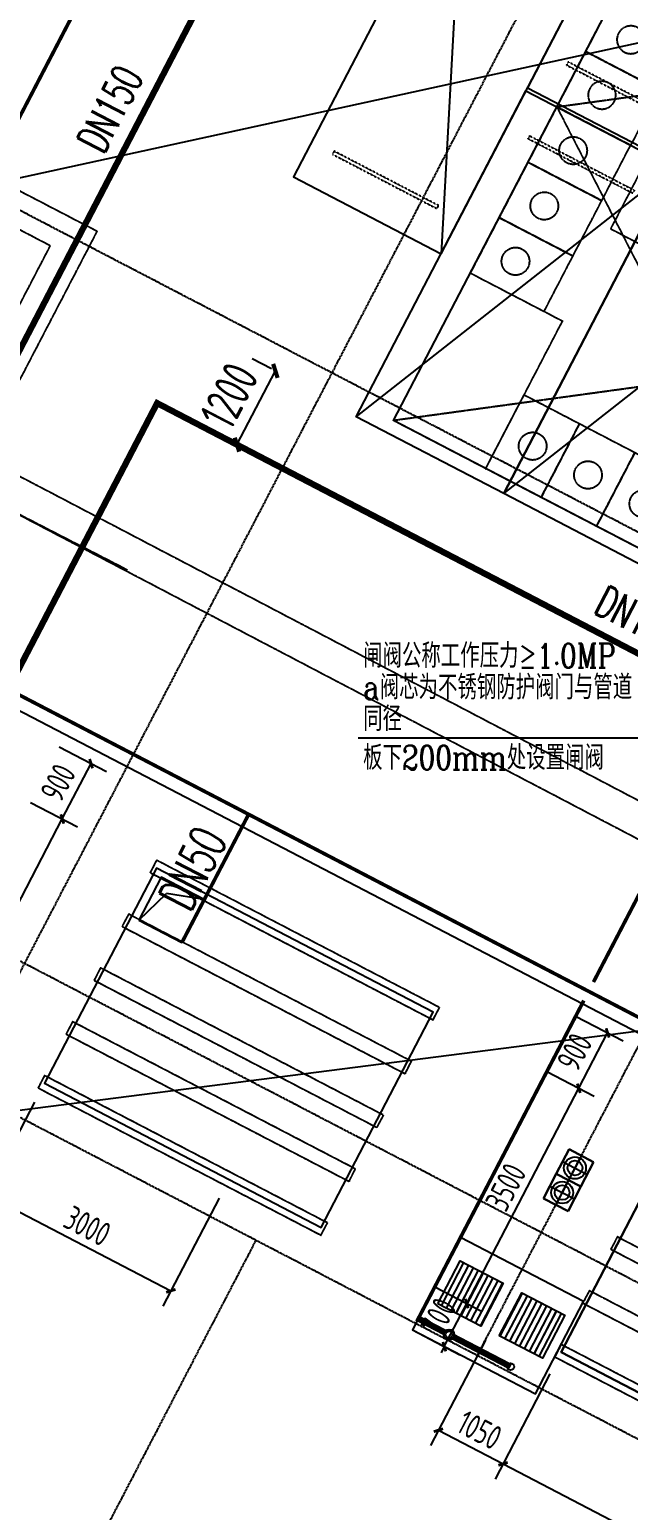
# Model space of a CAD drawing. Extents: x -1466470 to 922624, y -511729 to 590125.
# Drawn here: x -257707 to -249073, y 194625 to 215976 of the extents above; entities that cross this region are included whole.
import ezdxf
from ezdxf.xclip import XClip

# ---------------------------------------------------------------- set-up
doc = ezdxf.new("R2010")
doc.units = 0
doc.header["$LTSCALE"] = 10
doc.header["$MEASUREMENT"] = 0
doc.header["$XCLIPFRAME"] = 2
for name, pattern in [('DASH', [0.35, 0.25, -0.1]), ('X-104 B2平面$0$DOTE', [2.42, 2, -0.2, 0.02, -0.2]), ('X-104 B2平面$1$DASH', [0.35, 0.25, -0.1])]:
    doc.linetypes.add(name, pattern=pattern)
for name, color, linetype, plot in [('104-13 B2核心筒$0$04-不打印_辅助线', 165, 'Continuous', False), ('X-104 B2平面$0$04-不打印_辅助线', 165, 'Continuous', False), ('X-104 B2平面$1$DIM_MODI', 6, 'Continuous', False)]:
    doc.layers.add(name, color=color, linetype=linetype, plot=plot)
for name, color, linetype in [('PIPE-中水', 122, 'TG_Z'), ('PIPE-压力废', 31, 'TG_YF'), ('PIPE-消防', 1, 'Continuous'), ('PIPE-给水', 3, 'TG_J'), ('TEXT_消防', 7, 'Continuous'), ('TEXT_给水', 7, 'Continuous'), ('TWT_DASH', 8, 'DASH'), ('TWT_DIM', 3, 'Continuous'), ('TWT_LEAD', 3, 'Continuous'), ('TWT_水泵', 7, 'Continuous'), ('TWT_水箱', 7, 'Continuous'), ('VPIPE-压力废', 31, 'Continuous'), ('X-104 B2平面$0$$0$A-TECH_结构', 21, 'Continuous'), ('X-104 B2平面$0$A-I_车位', 9, 'Continuous'), ('X-104 B2平面$0$A-O_防水层', 222, 'Continuous'), ('X-104 B2平面$0$A_AXIS-轴线', 9, 'X-104 B2平面$0$DOTE'), ('X-104 B2平面$0$SURFACE', 6, 'Continuous'), ('X-104 B2平面$0$抗爆隔墙', 151, 'Continuous'), ('X-104 B2平面$0$集水坑&', 6, 'Continuous'), ('X-104 B2平面$1$集水坑&', 7, 'Continuous')]:
    doc.layers.add(name, color=color, linetype=linetype)
doc.styles.add('_TCH_DIM_T3', font='ROS1', dxfattribs={"width": 0.8, "bigfont": 'JD'})
doc.styles.add('_TWT_PIPEDN', font='SIMPLEX', dxfattribs={"width": 0.8, "height": 3.5, "bigfont": 'HZTXT'})
doc.styles.add('_TWT_SERIAL', font='COMPLEX', dxfattribs={"width": 0.8, "height": 3.5, "bigfont": 'HZTXT'})
doc.styles.add('TG_LINETYPE', font='romans2.shx', dxfattribs={"width": 0.8, "height": 3, "bigfont": 'hzdf2.shx'})
doc.linetypes.add('TG_J', pattern='A,2,-0.3,["J",TG_LINETYPE,S=0.1,R=0,X=-0.23,Y=-0.15],0', length=2.3)
doc.linetypes.add('TG_XH', pattern='A,5,-0.6,["XH",TG_LINETYPE,S=0.1,R=0,X=-0.52,Y=-0.15],0', length=5.6)
doc.linetypes.add('TG_YF', pattern='A,2,-0.6,["YF",TG_LINETYPE,S=0.1,R=0,X=-0.52,Y=-0.15],0', length=2.6)
doc.linetypes.add('TG_Z', pattern='A,2,-0.3,["Z",TG_LINETYPE,S=0.1,R=0,X=-0.23,Y=-0.15],0', length=2.3)
doc.dimstyles.new('_TWT_ARCH&&100', dxfattribs={"dimtxt": 350, "dimasz": 100, "dimexe": 250, "dimexo": 300, "dimgap": 100, "dimtad": 1, "dimdec": 0, "dimzin": 0, "dimdsep": 46, "dimtxsty": '_TCH_DIM_T3', "dimblk": 'ARCHTICK', "dimcen": 0.09, "dimclrt": 7, "dimazin": 2, "dimtfac": 1, "dimtdec": 0, "dimtix": 1, "dimtmove": 2, "dimatfit": 3, "dimfxl": 1, "dimtolj": 1, "dimtzin": 0, "dimarcsym": 0})
doc.dimstyles.new('_TWT_ARCH&&150', dxfattribs={"dimtxt": 525, "dimasz": 150, "dimexe": 375, "dimexo": 450, "dimgap": 150, "dimtad": 1, "dimdec": 0, "dimzin": 0, "dimdsep": 46, "dimtxsty": '_TCH_DIM_T3', "dimblk": 'ARCHTICK', "dimcen": 0.09, "dimclrt": 7, "dimazin": 2, "dimtfac": 1, "dimtdec": 0, "dimtix": 1, "dimtmove": 2, "dimatfit": 3, "dimfxl": 1, "dimtolj": 1, "dimtzin": 0, "dimarcsym": 0})
pattern_1 = [(180, (350, -250), (-7e-15, -79.375), [])]

# ---------------------------------------------------------------- blocks, each defined once
blk = doc.blocks.new('X-104 B2平面$0$jgfd')
blk.add_lwpolyline([(5300, -1200), (0, -1200), (0, 1200), (5300, 1200), (5300, -1200), (0, 1200)])
at = {"linetype": 'X-104 B2平面$1$DASH', "ltscale": 0.001}
blk.add_lwpolyline([(550, -850), (550, 850), (600, 850), (600, -850)], close=True, dxfattribs=at)
blk = doc.blocks.new('104 轴线')
for p, q in [((-198946, 122066), (-169588, 178462)), ((-191495, 118187), (-162137, 174584)), ((-122274, 95231), (-258164, 165971)), ((-126707, 86715), (-262597, 157455)), ((-127630, 84941), (-263520, 155681)), ((-194688, 119850), (-203482, 102956))]:
    blk.add_line(p, q)
blk = doc.blocks.new('104-13 B2核心筒')
at = {"layer": '104-13 B2核心筒$0$04-不打印_辅助线'}
ref = blk.add_blockref('104 轴线', (287656, 163437), dxfattribs=dict(at, rotation=57.54087654753766))
XClip(ref).set_block_clipping_path([(-309787.1235870313, 156236.3262284864), (-264650.8410785095, 85274.8859858383), (-219747.6862062201, 113836.3339625026), (-264883.9687147418, 184797.7742051506)])
blk = doc.blocks.new('X-104 B2平面$1$12ddddddj')
at = {"layer": 'X-104 B2平面$1$集水坑&', "linetype": 'Continuous'}
h = blk.add_hatch(dxfattribs=at)
h.set_pattern_fill('ANSI31', color=256, scale=50, angle=135)
h.set_pattern_definition(pattern_1)
h.paths.add_polyline_path([(3014056, 294593), (3014756, 294593), (3014756, 293893), (3014056, 293893)])
h.paths.add_polyline_path([(3014056, 293593), (3014756, 293593), (3014756, 292893), (3014056, 292893)])
for points in [[(3015056, 294743), (3013556, 294743), (3013556, 292743), (3015056, 292743)], [(3014056, 294593), (3014756, 294593), (3014756, 293893), (3014056, 293893)], [(3014056, 293593), (3014756, 293593), (3014756, 292893), (3014056, 292893)]]:
    blk.add_lwpolyline(points, close=True, dxfattribs=at)
for centre in [(3013736, 294243), (3013736, 293243)]:
    blk.add_circle(centre, 50, dxfattribs=at)
blk = doc.blocks.new('X-104 B2平面$0$A$C3A6E53F0')
at = {"color": 6, "linetype": 'X-104 B2平面$1$DASH'}
for p, q in [((0, 5100), (7200, 0)), ((7200, 5100), (0, 0)), ((0, 2400), (1500, 2400)), ((1500, -5), (1500, 2400))]:
    blk.add_line(p, q, dxfattribs=at)
for points in [[(0, 5100), (7200, 5100), (7200, 0), (0, 0)], [(0, 4200), (1200, 4200), (1200, 5100), (0, 5100)], [(1500, 5100), (1500, 3900), (2400, 3900), (2400, 5100)], [(2400, 5100), (2400, 3900), (3300, 3900), (3300, 5100)], [(3300, 5100), (3300, 3900), (4200, 3900), (4200, 5100)], [(4200, 5100), (4200, 3900), (5100, 3900), (5100, 5100)], [(5100, 5100), (5100, 3900), (6000, 3900), (6000, 5100)], [(0, 3300), (1200, 3300), (1200, 4200), (0, 4200)], [(7200, 3000), (6000, 3000), (6000, 3900), (7200, 3900)], [(0, 2400), (1200, 2400), (1200, 3300), (0, 3300)], [(7200, 2100), (6000, 2100), (6000, 3000), (7200, 3000)], [(7200, 1200), (6000, 1200), (6000, 2100), (7200, 2100)], [(1500, 0), (1500, 1200), (2400, 1200), (2400, 0)], [(2400, 0), (2400, 1200), (3300, 1200), (3300, 0)], [(3300, 0), (3300, 1200), (4200, 1200), (4200, 0)], [(4200, 0), (4200, 1200), (5100, 1200), (5100, 0)], [(5100, 0), (5100, 1200), (6000, 1200), (6000, 0)]]:
    blk.add_lwpolyline(points, close=True, dxfattribs=at)
for centre in [(500, 4650), (1950, 4500), (2850, 4500), (3750, 4500), (4650, 4500), (5550, 4500), (500, 3750), (6700, 3450), (500, 2850), (6700, 2550), (6700, 1650), (1950, 600), (2850, 600), (3750, 600), (4650, 600), (5550, 600)]:
    blk.add_circle(centre, 200, dxfattribs=at)
blk = doc.blocks.new('X-104 B2平面')
at = {"layer": 'X-104 B2平面$0$$0$A-TECH_结构', "linetype": 'X-104 B2平面$1$DASH'}
for points in [[(-65939, 209842), (-61858, 207718), (-61766, 207895), (-65846, 210019)], [(-66343, 209065), (-62262, 206941), (-62170, 207119), (-66250, 209243)], [(-66747, 208289), (-62666, 206165), (-62574, 206343), (-66654, 208467)], [(-67151, 207513), (-63070, 205389), (-62978, 205567), (-67058, 207691)], [(-67555, 206737), (-63474, 204613), (-63382, 204790), (-67462, 206914)], [(-59296, 204411), (-53441, 201363), (-53349, 201541), (-59203, 204588)], [(-59700, 203635), (-53845, 200587), (-53753, 200765), (-59607, 203812)], [(-60104, 202859), (-54249, 199811), (-54157, 199988), (-60011, 203036)]]:
    blk.add_lwpolyline(points, close=True, dxfattribs=at)
at = {"layer": 'X-104 B2平面$0$04-不打印_辅助线'}
blk.add_lwpolyline([(-55393, 257170), (-58879, 250472), (-54178, 248025), (-56071, 244389), (-55539, 244111), (-55724, 243757), (-60957, 246481), (-63150, 242268), (-62441, 241899), (-64055, 238797), (-60064, 236719), (-64314, 228556), (-65910, 229387), (-67088, 227125), (-65491, 226294), (-67061, 223278), (-68658, 224110), (-73367, 215062), (-51059, 203449), (-53507, 198747)], dxfattribs=at)
blk.add_lwpolyline([(-57720, 225406), (-51334, 222081), (-56044, 213034), (-62430, 216358)], close=True, dxfattribs=at)
at = {"layer": 'X-104 B2平面$0$A-O_防水层'}
blk.add_lwpolyline([(-65848, 209907), (-67464, 206803), (-63473, 204725), (-61856, 207829), (-65848, 209907)], dxfattribs=at)
blk.add_lwpolyline([(-58397, 206029), (-52631, 203027), (-54248, 199923), (-60013, 202924)], close=True, dxfattribs=at)
at = {"layer": 'X-104 B2平面$0$抗爆隔墙', "linetype": 'X-104 B2平面$1$DASH'}
blk.add_lwpolyline([(-66267, 214203), (-69064, 215640), (-67378, 218878), (-70572, 220540), (-70341, 220984), (-66704, 219091), (-68389, 215855), (-57671, 210240), (-56247, 212974), (-55804, 212743), (-57460, 209565), (-68090, 215134)], dxfattribs=at)
at = {"layer": 'X-104 B2平面$1$DIM_MODI'}
blk.add_line((-217626, 187186), (-43166, 209580), dxfattribs=at)
blk.add_lwpolyline([(-33745, 227288), (-220712, 186513), (-292305, 186513)], dxfattribs=at)
at = {"rotation": 302.4591234524622}
blk.add_blockref('104-13 B2核心筒', (-162014, 239690), dxfattribs=at)
at = {"layer": 'X-104 B2平面$0$A-I_车位', "xscale": -1, "rotation": 242.5000000001245}
for p in [(-59434, 220604), (-62809, 219318)]:
    blk.add_blockref('X-104 B2平面$0$jgfd', p, dxfattribs=at)
at = {"layer": 'X-104 B2平面$0$A-I_车位', "rotation": 242.5000000001566}
for p in [(-59457, 220560), (-57328, 219452)]:
    blk.add_blockref('X-104 B2平面$0$jgfd', p, dxfattribs=at)
at = {"layer": 'X-104 B2平面$0$A_AXIS-轴线', "rotation": 7.045863037328646e-07}
blk.add_blockref('104 轴线', (130274, 84690), dxfattribs=at)
at = {"layer": 'X-104 B2平面$0$SURFACE', "xscale": -1, "rotation": 152.499972250772}
blk.add_blockref('X-104 B2平面$0$A$C3A6E53F0', (-57720, 225406), dxfattribs=at)
at = {"layer": 'X-104 B2平面$0$SURFACE', "rotation": 332.5000277507691}
blk.add_blockref('X-104 B2平面$0$A$C3A6E53F0', (-62430, 216358), dxfattribs=at)
at = {"layer": 'X-104 B2平面$1$集水坑&', "linetype": 'Continuous', "rotation": 62.50013025319848}
blk.add_blockref('X-104 B2平面$1$12ddddddj', (-1192214, -2605907), dxfattribs=at)
blk = doc.blocks.new('X-104 B2平面$0$12ddddddj')
at = {"layer": 'X-104 B2平面$0$集水坑&', "linetype": 'Continuous'}
h = blk.add_hatch(dxfattribs=at)
h.set_pattern_fill('ANSI31', color=256, scale=50, angle=135)
h.set_pattern_definition(pattern_1)
h.paths.add_polyline_path([(3014056, 294593), (3014756, 294593), (3014756, 293893), (3014056, 293893)])
h.paths.add_polyline_path([(3014056, 293593), (3014756, 293593), (3014756, 292893), (3014056, 292893)])
for points in [[(3015056, 294743), (3013556, 294743), (3013556, 292743), (3015056, 292743)], [(3014056, 294593), (3014756, 294593), (3014756, 293893), (3014056, 293893)], [(3014056, 293593), (3014756, 293593), (3014756, 292893), (3014056, 292893)]]:
    blk.add_lwpolyline(points, close=True, dxfattribs=at)
for centre in [(3013736, 294243), (3013736, 293243)]:
    blk.add_circle(centre, 50, dxfattribs=at)
blk = doc.blocks.new('_ArchTick')
at = {"color": 0, "linetype": 'ByBlock', "const_width": 0.4}
blk.add_lwpolyline([(-0.5, -0.5), (0.5, 0.5)], dxfattribs=at)
blk = doc.blocks.new('*D68')
at = {"layer": 'Defpoints', "color": 0, "transparency": 16777216}
for p in [(-257547, 205771), (-256820, 205392), (-257962, 204973)]:
    blk.add_point(p, dxfattribs=at)
at = {"layer": 'TWT_DIM', "color": 0, "lineweight": -2, "transparency": 16777216}
for p, q in [((-257281, 205632), (-256598, 205277)), ((-257235, 204594), (-256820, 205392)), ((-257696, 204834), (-257014, 204479))]:
    blk.add_line(p, q, dxfattribs=at)
at = {"layer": 'TWT_DIM', "color": 0, "lineweight": -2, "transparency": 16777216, "xscale": 100, "yscale": 100, "zscale": 100}
for p, rotation in [((-256820, 205392), 62.50000000011556), ((-257235, 204594), 242.5000000001155)]:
    blk.add_blockref('_ArchTick', p, dxfattribs=dict(at, rotation=rotation))
at = {"layer": 'TWT_DIM', "color": 7, "transparency": 16777216, "insert": (-257297, 205118), "char_height": 350, "attachment_point": 5, "rotation": 62.5, "style": '_TCH_DIM_T3'}
blk.add_mtext('\\A1;900', dxfattribs=at)
blk = doc.blocks.new('*D69')
at = {"layer": 'Defpoints', "color": 0, "transparency": 16777216}
for p in [(-257962, 204973), (-257235, 204594), (-259579, 201868)]:
    blk.add_point(p, dxfattribs=at)
at = {"layer": 'TWT_DIM', "color": 0, "lineweight": -2, "transparency": 16777216}
for p, q in [((-257696, 204834), (-257014, 204479)), ((-258851, 201490), (-257235, 204594)), ((-259312, 201730), (-258630, 201374))]:
    blk.add_line(p, q, dxfattribs=at)
at = {"layer": 'TWT_DIM', "color": 0, "lineweight": -2, "transparency": 16777216, "xscale": 100, "yscale": 100, "zscale": 100}
for p, rotation in [((-257235, 204594), 62.5000000001155), ((-258851, 201490), 242.5000000001155)]:
    blk.add_blockref('_ArchTick', p, dxfattribs=dict(at, rotation=rotation))
at = {"layer": 'TWT_DIM', "color": 7, "transparency": 16777216, "insert": (-258287, 203169), "char_height": 350, "attachment_point": 5, "rotation": 62.5, "style": '_TCH_DIM_T3'}
blk.add_mtext('\\A1;3500', dxfattribs=at)
blk = doc.blocks.new('*D77')
at = {"layer": 'Defpoints', "color": 0, "transparency": 16777216}
for p in [(-257497, 200778), (-254836, 199393), (-255670, 197790)]:
    blk.add_point(p, dxfattribs=at)
at = {"layer": 'TWT_DIM', "color": 0, "lineweight": -2, "transparency": 16777216}
for p, q in [((-257635, 200512), (-258447, 198953)), ((-258331, 199175), (-255670, 197790)), ((-254974, 199127), (-255786, 197568))]:
    blk.add_line(p, q, dxfattribs=at)
at = {"layer": 'TWT_DIM', "color": 0, "lineweight": -2, "transparency": 16777216, "xscale": 100, "yscale": 100, "zscale": 100}
for p, rotation in [((-258331, 199175), 152.5000000005763), ((-255670, 197790), 332.5000000005763)]:
    blk.add_blockref('_ArchTick', p, dxfattribs=dict(at, rotation=rotation))
at = {"layer": 'TWT_DIM', "color": 7, "transparency": 16777216, "insert": (-256874, 198726), "char_height": 350, "attachment_point": 5, "rotation": 332.5, "style": '_TCH_DIM_T3'}
blk.add_mtext('\\A1;3000', dxfattribs=at)
blk = doc.blocks.new('*D78')
at = {"layer": 'Defpoints', "color": 0, "transparency": 16777216}
for p in [(-258428, 201263), (-257497, 200778), (-258331, 199175)]:
    blk.add_point(p, dxfattribs=at)
at = {"layer": 'TWT_DIM', "color": 0, "lineweight": -2, "transparency": 16777216}
for p, q in [((-258566, 200997), (-259378, 199438)), ((-257635, 200512), (-258447, 198953)), ((-259262, 199660), (-258331, 199175))]:
    blk.add_line(p, q, dxfattribs=at)
at = {"layer": 'TWT_DIM', "color": 0, "lineweight": -2, "transparency": 16777216, "xscale": 100, "yscale": 100, "zscale": 100}
for p, rotation in [((-259262, 199660), 152.5000000005764), ((-258331, 199175), 332.5000000005764)]:
    blk.add_blockref('_ArchTick', p, dxfattribs=dict(at, rotation=rotation))
at = {"layer": 'TWT_DIM', "color": 7, "transparency": 16777216, "insert": (-258670, 199661), "char_height": 350, "attachment_point": 5, "rotation": 332.5, "style": '_TCH_DIM_T3'}
blk.add_mtext('\\A1;1050', dxfattribs=at)
blk = doc.blocks.new('*D79')
at = {"layer": 'Defpoints', "color": 0, "transparency": 16777216}
for p in [(-250099, 201888), (-249372, 201509), (-250515, 201090)]:
    blk.add_point(p, dxfattribs=at)
at = {"layer": 'TWT_DIM', "color": 0, "lineweight": -2, "transparency": 16777216}
for p, q in [((-249833, 201749), (-249150, 201394)), ((-249788, 200711), (-249372, 201509)), ((-250249, 200951), (-249566, 200596))]:
    blk.add_line(p, q, dxfattribs=at)
at = {"layer": 'TWT_DIM', "color": 0, "lineweight": -2, "transparency": 16777216, "xscale": 100, "yscale": 100, "zscale": 100}
for p, rotation in [((-249372, 201509), 62.50000000011556), ((-249788, 200711), 242.5000000001155)]:
    blk.add_blockref('_ArchTick', p, dxfattribs=dict(at, rotation=rotation))
at = {"layer": 'TWT_DIM', "color": 7, "transparency": 16777216, "insert": (-249849, 201235), "char_height": 350, "attachment_point": 5, "rotation": 62.5, "style": '_TCH_DIM_T3'}
blk.add_mtext('\\A1;900', dxfattribs=at)
blk = doc.blocks.new('*D80')
at = {"layer": 'Defpoints', "color": 0, "transparency": 16777216}
for p in [(-250515, 201090), (-249788, 200711), (-252131, 197985)]:
    blk.add_point(p, dxfattribs=at)
at = {"layer": 'TWT_DIM', "color": 0, "lineweight": -2, "transparency": 16777216}
for p, q in [((-250249, 200951), (-249566, 200596)), ((-251404, 197607), (-249788, 200711)), ((-251865, 197847), (-251182, 197491))]:
    blk.add_line(p, q, dxfattribs=at)
at = {"layer": 'TWT_DIM', "color": 0, "lineweight": -2, "transparency": 16777216, "xscale": 100, "yscale": 100, "zscale": 100}
for p, rotation in [((-249788, 200711), 62.5000000001155), ((-251404, 197607), 242.5000000001155)]:
    blk.add_blockref('_ArchTick', p, dxfattribs=dict(at, rotation=rotation))
at = {"layer": 'TWT_DIM', "color": 7, "transparency": 16777216, "insert": (-250840, 199286), "char_height": 350, "attachment_point": 5, "rotation": 62.5, "style": '_TCH_DIM_T3'}
blk.add_mtext('\\A1;3500', dxfattribs=at)
blk = doc.blocks.new('*D81')
at = {"layer": 'Defpoints', "color": 0, "transparency": 16777216}
for p in [(-252131, 197985), (-251404, 197607), (-252454, 197364)]:
    blk.add_point(p, dxfattribs=at)
at = {"layer": 'TWT_DIM', "color": 0, "lineweight": -2, "transparency": 16777216}
for p, q in [((-251865, 197847), (-251182, 197491)), ((-251727, 196986), (-251404, 197607)), ((-251404, 197607), (-251358, 197695)), ((-252188, 197226), (-251505, 196870)), ((-251727, 196986), (-251773, 196897))]:
    blk.add_line(p, q, dxfattribs=at)
at = {"layer": 'TWT_DIM', "color": 0, "lineweight": -2, "transparency": 16777216, "xscale": 100, "yscale": 100, "zscale": 100}
for p, rotation in [((-251404, 197607), 242.5000000001167), ((-251727, 196986), 62.50000000011672)]:
    blk.add_blockref('_ArchTick', p, dxfattribs=dict(at, rotation=rotation))
at = {"layer": 'TWT_DIM', "color": 7, "transparency": 16777216, "insert": (-251809, 197423), "char_height": 350, "attachment_point": 5, "rotation": 62.5, "style": '_TCH_DIM_T3'}
blk.add_mtext('\\A1;700', dxfattribs=at)
blk = doc.blocks.new('*D83')
at = {"layer": 'Defpoints', "color": 0, "transparency": 16777216}
for p in [(-250065, 196862), (-244300, 193861), (-245115, 192295)]:
    blk.add_point(p, dxfattribs=at)
at = {"layer": 'TWT_DIM', "color": 0, "lineweight": -2, "transparency": 16777216}
for p, q in [((-250204, 196596), (-250996, 195075)), ((-250880, 195296), (-245115, 192295)), ((-244438, 193595), (-245230, 192073))]:
    blk.add_line(p, q, dxfattribs=at)
at = {"layer": 'TWT_DIM', "color": 0, "lineweight": -2, "transparency": 16777216, "xscale": 100, "yscale": 100, "zscale": 100}
for p, rotation in [((-250880, 195296), 152.5000000005762), ((-245115, 192295), 332.5000000005761)]:
    blk.add_blockref('_ArchTick', p, dxfattribs=dict(at, rotation=rotation))
at = {"layer": 'TWT_DIM', "color": 7, "transparency": 16777216, "insert": (-247870, 194040), "char_height": 350, "attachment_point": 5, "rotation": 332.5, "style": '_TCH_DIM_T3'}
blk.add_mtext('\\A1;6500', dxfattribs=at)
blk = doc.blocks.new('*D84')
at = {"layer": 'Defpoints', "color": 0, "transparency": 16777216}
for p in [(-250996, 197347), (-250065, 196862), (-250880, 195296)]:
    blk.add_point(p, dxfattribs=at)
at = {"layer": 'TWT_DIM', "color": 0, "lineweight": -2, "transparency": 16777216}
for p, q in [((-251135, 197081), (-251927, 195559)), ((-250204, 196596), (-250996, 195075)), ((-251812, 195781), (-250880, 195296))]:
    blk.add_line(p, q, dxfattribs=at)
at = {"layer": 'TWT_DIM', "color": 0, "lineweight": -2, "transparency": 16777216, "xscale": 100, "yscale": 100, "zscale": 100}
for p, rotation in [((-251812, 195781), 152.5000000005755), ((-250880, 195296), 332.5000000005755)]:
    blk.add_blockref('_ArchTick', p, dxfattribs=dict(at, rotation=rotation))
at = {"layer": 'TWT_DIM', "color": 7, "transparency": 16777216, "insert": (-251219, 195783), "char_height": 350, "attachment_point": 5, "rotation": 332.5, "style": '_TCH_DIM_T3'}
blk.add_mtext('\\A1;1050', dxfattribs=at)
blk = doc.blocks.new('$pump$00000057')
for p, q in [((-0.5, 0.5), (-0.5, -0.5)), ((0.5, 0.5), (-0.5, 0.5)), ((-0.5, -0.5), (-0.5, 0.5)), ((-0.5, 0.5), (0.5, 0.5)), ((-0.5, 0), (0.5, 0)), ((0, 0.5), (0, -0.5)), ((0.5, -0.5), (0.5, 0.5)), ((0.5, 0.5), (0.5, -0.5)), ((-0.5, -0.5), (0.5, -0.5)), ((0.5, -0.5), (-0.5, -0.5))]:
    blk.add_line(p, q)
for radius in [0.396, 0.267]:
    blk.add_circle((0, 0), radius)
blk = doc.blocks.new('*D95')
at = {"layer": 'Defpoints', "color": 0, "transparency": 16777216}
for p in [(-254163, 211055), (-253818, 210876), (-254372, 209812)]:
    blk.add_point(p, dxfattribs=at)
at = {"layer": 'TWT_DIM', "color": 0, "lineweight": -2, "transparency": 16777216}
for p, q in [((-254217, 211084), (-254496, 211229)), ((-254717, 209991), (-254163, 211055)), ((-254772, 210019), (-255050, 210164))]:
    blk.add_line(p, q, dxfattribs=at)
at = {"layer": 'TWT_DIM', "color": 0, "lineweight": -2, "transparency": 16777216, "xscale": 150, "yscale": 150, "zscale": 150}
for p, rotation in [((-254163, 211055), 62.49998612544771), ((-254717, 209991), 242.4999861254477)]:
    blk.add_blockref('_ArchTick', p, dxfattribs=dict(at, rotation=rotation))
at = {"layer": 'TWT_DIM', "color": 7, "transparency": 16777216, "insert": (-254829, 210697), "char_height": 525, "attachment_point": 5, "rotation": 62.5, "style": '_TCH_DIM_T3'}
blk.add_mtext('\\A1;1200', dxfattribs=at)

msp = doc.modelspace()

# ---------------------------------------------------------------- hatches: boundary and pattern name
at = {"layer": 'PIPE-压力废', "linetype": 'TG_YF'}
msp.add_hatch(color=256, dxfattribs=at).paths.add_polyline_path([(-252102.5, 197390), (-252125.8, 197402.2), (-252146.6, 197362.2)])
at = {"layer": 'PIPE-压力废', "linetype": 'Continuous'}
msp.add_hatch(color=256, dxfattribs=at).paths.add_polyline_path([(-252102.5, 197390), (-252123.3, 197350.1), (-252146.6, 197362.2)])
at = {"layer": 'PIPE-消防', "linetype": 'TG_XH'}
for points in [[(-255867.6, 210590), (-255907.5, 210610.8), (-255886.8, 210650.7)], [(-255867.6, 210590), (-255846.8, 210629.9), (-255886.8, 210650.7)]]:
    msp.add_hatch(color=256, dxfattribs=at).paths.add_polyline_path(points)

# ---------------------------------------------------------------- linework, layer by layer
at = {"layer": 'PIPE-中水', "linetype": 'TG_Z', "ltscale": 1.5, "const_width": 52.5}
msp.add_lwpolyline([(-255073.2, 220051.6), (-258009.7, 214410.8)], dxfattribs=at)
at = {"layer": 'PIPE-压力废', "linetype": 'TG_YF', "ltscale": 1.5, "const_width": 52.5}
for points in [[(-249576.7, 202242), (-247568.1, 206100.5)], [(-252102.5, 197390), (-249715.3, 201975.9)]]:
    msp.add_lwpolyline(points, dxfattribs=at)
at = {"layer": 'PIPE-压力废', "linetype": 'Continuous', "ltscale": 1.5, "const_width": 90}
for points in [[(-251724.7, 197193.4), (-252102.5, 197390)], [(-250771.2, 196697), (-251591.6, 197124.1)]]:
    msp.add_lwpolyline(points, dxfattribs=at)
at = {"layer": 'PIPE-消防', "linetype": 'TG_XH', "ltscale": 1.5, "const_width": 90}
for points in [[(-253214.7, 220258.2), (-259930.7, 207356.9)], [(-255867.6, 210590), (-259873.3, 202895.2)], [(-255867.6, 210590), (-242389.9, 203573.9)]]:
    msp.add_lwpolyline(points, dxfattribs=at)
at = {"layer": 'PIPE-给水', "color": 6, "linetype": 'TG_J', "ltscale": 1.5, "const_width": 52.5}
for points in [[(-259754.3, 207371), (-254548.5, 204661)], [(-254548.5, 204661), (-247097.6, 200782.3)]]:
    msp.add_lwpolyline(points, dxfattribs=at)
at = {"layer": 'PIPE-给水', "linetype": 'TG_J', "ltscale": 1.5, "const_width": 52.5}
msp.add_lwpolyline([(-255511.7, 202810.8), (-254548.5, 204661)], dxfattribs=at)
at = {"layer": 'TWT_DASH'}
for points in [[(-255968.6, 203821.6), (-251888.4, 201697.6), (-251796, 201875), (-255876.3, 203999)], [(-256372.7, 203045.5), (-252292.4, 200921.5), (-252200.1, 201098.9), (-256280.3, 203222.9)], [(-256776.7, 202269.4), (-252696.4, 200145.3), (-252604.1, 200322.7), (-256684.3, 202446.8)], [(-257180.7, 201493.2), (-253100.5, 199369.2), (-253008.1, 199546.6), (-257088.4, 201670.6)], [(-257584.7, 200717.1), (-253504.5, 198593.1), (-253412.1, 198770.5), (-257492.4, 200894.5)], [(-249325.7, 198390.9), (-243471.4, 195343.4), (-243379, 195520.8), (-249233.3, 198568.3)], [(-249729.7, 197614.8), (-243875.4, 194567.2), (-243783.1, 194744.6), (-249637.3, 197792.2)], [(-250133.7, 196838.6), (-244279.5, 193791.1), (-244187.1, 193968.5), (-250041.4, 197016)]]:
    msp.add_lwpolyline(points, close=True, dxfattribs=at)
at = {"layer": 'TWT_LEAD'}
msp.add_line((-248906.6, 205758.5), (-252967.6, 205758.5), dxfattribs=at)
at = {"layer": 'TWT_水箱'}
for p in [(-256132.6, 203134.1, 90.4), (-255188.4, 203431.8, 90.4)]:
    msp.add_line(p, (-255734.9, 203518.9, 90.4), dxfattribs=at)
for points in [[(-257494.2, 200782.7), (-253502.7, 198704.8), (-251886.5, 201809.4), (-255878.1, 203887.2)], [(-256132.6, 203134.1), (-255511.7, 202810.8), (-255188.4, 203431.8), (-255809.3, 203755)], [(-250043.2, 196904.3), (-244277.6, 193902.9), (-242661.5, 197007.4), (-248427.1, 200008.8)]]:
    msp.add_lwpolyline(points, close=True, dxfattribs=at)
at = {"layer": 'VPIPE-压力废', "linetype": 'Continuous'}
msp.add_circle((-251658.2, 197158.7), 75, dxfattribs=at)

# ---------------------------------------------------------------- block references
msp.add_blockref('X-104 B2平面', (-190030.1, -6020))
at = {"layer": 'TWT_水泵', "xscale": 400, "yscale": 400, "rotation": 332.5000000001187}
for p in [(-249843.3, 199562.3), (-250028, 199207.5)]:
    msp.add_blockref('$pump$00000057', p, dxfattribs=at)
at = {"layer": 'X-104 B2平面$0$集水坑&', "linetype": 'Continuous', "rotation": 62.50013025319848}
msp.add_blockref('X-104 B2平面$0$12ddddddj', (-1382243.8, -2611926.8), dxfattribs=at)

# ---------------------------------------------------------------- texts
at = {"layer": 'TEXT_消防', "linetype": 'TG_XH', "style": '_TWT_PIPEDN', "width": 0.64}
for rotation, p in [(62.49999, (-256639.8, 214165.9)), (332.49999, (-249590.5, 207576))]:
    msp.add_text('DN150', height=450, rotation=rotation, dxfattribs=at).set_placement(p)
at = {"layer": 'TEXT_给水', "linetype": 'TG_J', "style": '_TWT_PIPEDN', "width": 0.64}
msp.add_text('DN50', height=525, rotation=62.50001, dxfattribs=at).set_placement((-255395.8, 203231.9))
at = {"layer": 'TWT_LEAD', "color": 7, "style": '_TWT_SERIAL', "width": 0.8}
for s, p in [('闸阀公称工作压力≥1.0MP', (-252897.6, 206773.5)), ('a阀芯为不锈钢防护阀门与管道', (-252897.6, 206318.5)), ('同径', (-252897.6, 205863.5)), ('板下200mm处设置闸阀', (-252897.6, 205303.5))]:
    msp.add_text(s, height=350, dxfattribs=at).set_placement(p)

# ---------------------------------------------------------------- dimensions: what is measured, and where the dimension line sits
at = {"layer": 'TWT_DIM'}
for base, p1, p2, angle, text, dimstyle, picture, middle in [((-254162.9, 211055.5), (-254372.4, 209811.7), (-253818.3, 210876.1), 62.49999, '1200', '_TWT_ARCH&&150', '*D95', (-254829.3, 210696.9)), ((-256819.8, 205392.4), (-257962.4, 204972.6), (-257546.9, 205770.9), 62.5, '900', '_TWT_ARCH&&100', '*D68', (-257296.6, 205118.4)), ((-249372.2, 201509.4), (-250514.9, 201089.6), (-250099.3, 201887.9), 62.5, '900', '_TWT_ARCH&&100', '*D79', (-249849, 201235.3))]:
    dim = msp.add_linear_dim(base=base, p1=p1, p2=p2, angle=angle, text=text, dimstyle=dimstyle, dxfattribs=at)
    dim.commit()
    dim.dimension.update_dxf_attribs({"geometry": picture, "text_midpoint": middle, "dimtype": 161})
for p1, p2, distance, text, picture, middle in [((-259578.6, 201868.1), (-257962.4, 204972.6), -819.7, '3500', '*D69', (-258287.3, 203168.8)), ((-258427.9, 201263), (-257496.6, 200778.2), -1807.3, '1050', '*D78', (-258669.8, 199661.4)), ((-252131, 197985), (-250514.9, 201089.6), -819.7, '3500', '*D80', (-250839.7, 199285.8)), ((-257496.6, 200778.2), (-254835.5, 199392.9), -1807.3, '3000', '*D77', (-256873.6, 198726.4)), ((-252454.2, 197364.1), (-252131, 197985), -819.7, '700', '*D81', (-251809.4, 197423.1)), ((-250996.4, 197347.1), (-250065.1, 196862.2), -1765.3, '1050', '*D84', (-251218.9, 195782.7)), ((-250065.1, 196862.2), (-244299.5, 193860.9), -1765.3, '6500', '*D83', (-247870.4, 194039.6))]:
    dim = msp.add_aligned_dim(p1=p1, p2=p2, distance=distance, text=text, dimstyle='_TWT_ARCH&&100', dxfattribs=at)
    dim.commit()
    dim.dimension.update_dxf_attribs({"geometry": picture, "text_midpoint": middle})

doc.saveas('drawing.dxf')
